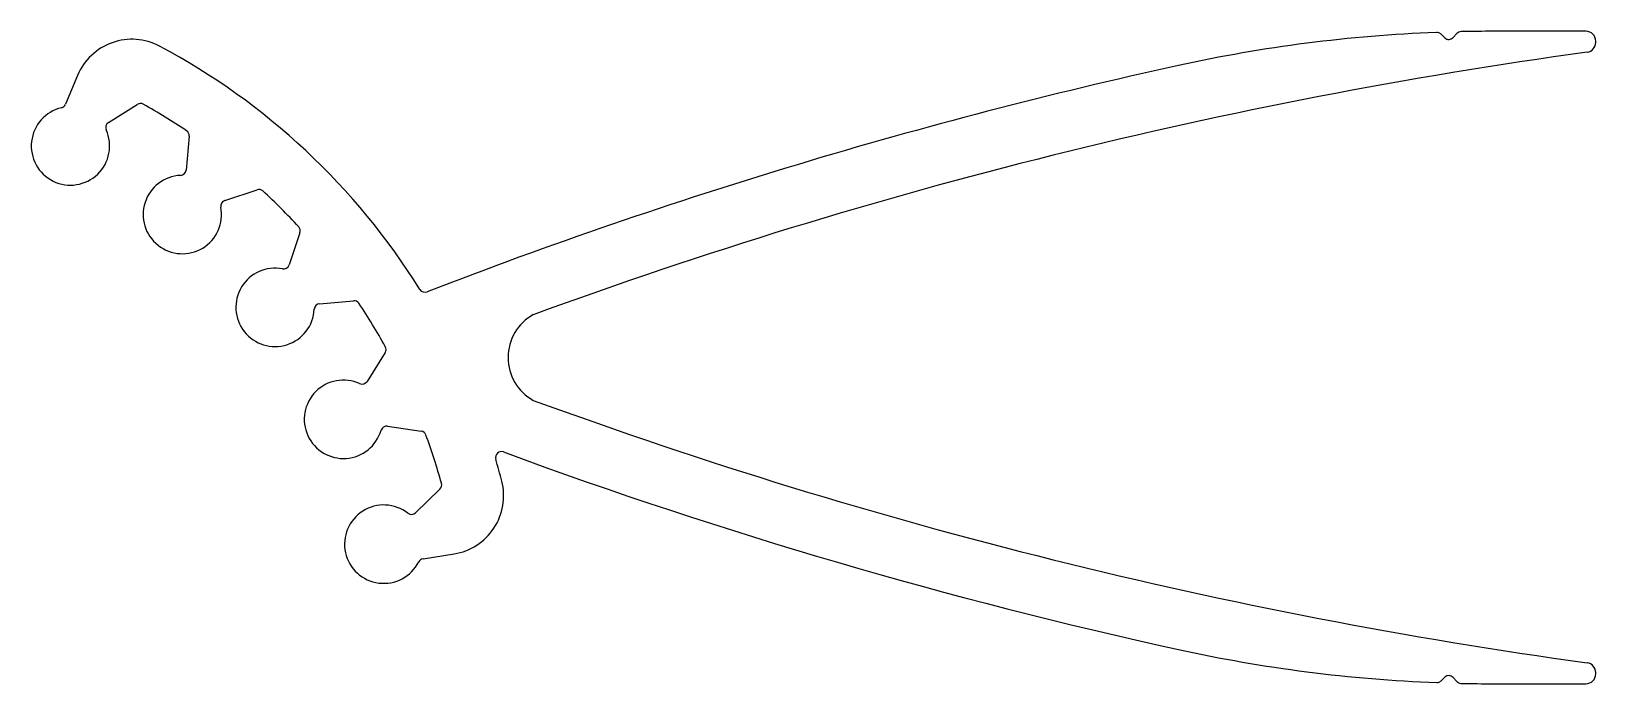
# Model space of a CAD drawing. Extents: x 845 to 924.8, y 429 to 462.3.
import ezdxf

# ---------------------------------------------------------------- set-up
doc = ezdxf.new("R2010")
doc.units = 0
doc.layers.get('0').update_dxf_attribs({"linetype": 'CONTINUOUS'})

msp = doc.modelspace()

# ---------------------------------------------------------------- linework, layer by layer
for p, q in [((917.725, 462.21), (917.532, 462.003)), ((924.309, 462.323), (919.611, 462.323)), ((917.108, 461.989), (916.897, 462.185)), ((924.809, 461.75), (924.809, 461.823)), ((847.345, 460.072), (846.73, 458.595)), ((848.917, 457.671), (850.39, 458.593)), ((853.032, 456.973), (852.878, 455.242)), ((854.852, 453.684), (856.5, 454.236)), ((858.69, 452.043), (858.135, 450.396)), ((859.69, 448.419), (861.421, 448.571)), ((863.037, 445.926), (862.112, 444.455)), ((863.161, 442.169), (864.879, 441.911)), ((865.831, 438.961), (864.588, 437.747)), ((864.969, 435.4), (866.552, 435.65)), ((924.809, 429.523), (924.809, 429.596)), ((917.108, 429.357), (916.897, 429.16)), ((917.725, 429.136), (917.532, 429.343)), ((919.611, 429.023), (924.309, 429.023))]:
    msp.add_line(p, q)
for centre, radius, start, end in [((919.611, 387.323), 75, 92.23883, 102.39012), ((916.692, 461.966), 0.3, 46.93382, 92.23883), ((917.944, 462.005), 0.3, 91.27827, 136.93382), ((919.611, 387.323), 75, 90, 91.27827), ((924.309, 461.823), 0.5, 0, 90), ((850.114, 458.917), 3, 61.98733, 157.36671), ((835.085, 430.666), 35, 31.86646, 61.98733), ((917.313, 462.208), 0.3, 226.93382, 316.93382), ((924.309, 461.75), 0.5, 277.85232, 0), ((959.809, 204.342), 259.344, 97.85232, 110.12026), ((959.809, 204.342), 262.344, 102.39012, 111.14506), ((846.98, 456.471), 2, 103.24735, 24.25948), ((846.453, 458.71), 0.3, 283.24735, 337.36671), ((850.549, 458.339), 0.3, 60.80259, 122.06804), ((835.085, 430.666), 32, 56.17019, 60.80259), ((849.077, 457.416), 0.3, 122.06804, 204.25948), ((852.733, 457), 0.3, 354.90473, 56.17019), ((852.579, 455.269), 0.3, 272.7133, 354.90473), ((852.688, 452.971), 2, 92.7133, 10.72637), ((856.595, 453.952), 0.3, 47.26949, 108.53494), ((854.948, 453.4), 0.3, 108.53494, 190.72637), ((835.085, 430.666), 32, 42.63708, 47.26949), ((858.405, 452.139), 0.3, 341.37163, 42.63708), ((857.85, 450.492), 0.3, 259.18019, 341.37163), ((857.419, 448.233), 2, 79.18019, 357.19327), ((865.065, 449.303), 0.3, 211.86646, 291.14506), ((859.716, 448.12), 0.3, 95.00184, 177.19327), ((861.447, 448.272), 0.3, 33.73638, 95.00184), ((835.085, 430.666), 32, 29.10398, 33.73638), ((871.809, 445.673), 2.5, 119.00733, 241.00676), ((862.783, 446.085), 0.3, 327.83852, 29.10398), ((860.909, 442.519), 2, 65.64709, 343.66017), ((861.858, 444.614), 0.3, 245.64709, 327.83852), ((959.81, 687.013), 259.353, 249.8802, 262.14758), ((863.116, 441.872), 0.3, 81.46873, 163.66017), ((864.835, 441.614), 0.3, 20.20328, 81.46873), ((835.085, 430.666), 32, 15.57087, 20.20328), ((868.968, 440.569), 0.3, 69.76508, 196.29232), ((959.809, 687.005), 262.345, 249.76508, 257.60989), ((835.085, 430.666), 35, 14.37938, 16.29232), ((865.622, 439.176), 0.3, 314.30542, 15.57087), ((866.083, 438.613), 3, 279, 14.37938), ((862.966, 436.147), 2, 52.11398, 333.01637), ((864.378, 437.962), 0.3, 232.11398, 314.30542), ((865.015, 435.103), 0.3, 99, 153.01637), ((919.611, 504.023), 75, 257.60989, 267.776), ((924.309, 429.523), 0.5, 270, 0), ((924.309, 429.596), 0.5, 0, 82.14767), ((916.692, 429.379), 0.3, 271.46765, 313.06618), ((917.313, 429.138), 0.3, 43.06618, 133.06618), ((917.944, 429.341), 0.3, 223.06618, 265.0144), ((919.611, 504.023), 75, 268.70692, 270)]:
    msp.add_arc(centre, radius, start, end)

doc.saveas('drawing.dxf')
